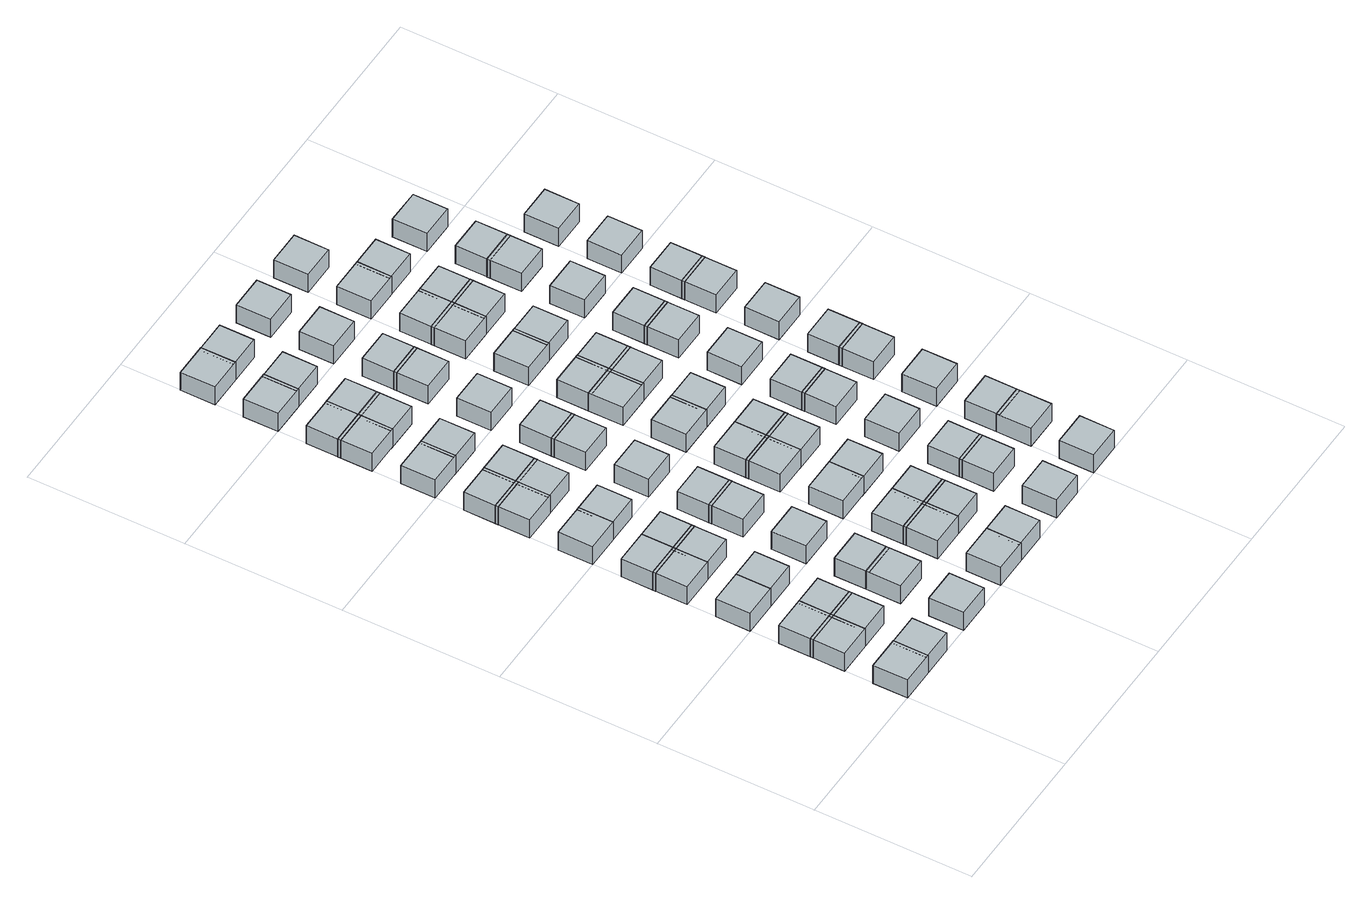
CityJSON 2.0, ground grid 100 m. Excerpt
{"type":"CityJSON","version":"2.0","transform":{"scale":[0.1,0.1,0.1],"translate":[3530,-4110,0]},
"CityObjects":{
"object1":{"type":"GenericCityObject","geometry":[{"type":"Solid","lod":"1","boundaries":[[[[0,1,2,3]],[[4,5,1,0]],[[5,6,2,1]],[[6,7,3,2]],[[7,4,0,3]],[[7,6,5,4]]]]}]},
"object2":{"type":"GenericCityObject","geometry":[{"type":"Solid","lod":"1","boundaries":[[[[8,9,10,11]],[[12,13,9,8]],[[13,14,10,9]],[[14,15,11,10]],[[15,12,8,11]],[[15,14,13,12]]]]}]},
"object3":{"type":"GenericCityObject","geometry":[{"type":"Solid","lod":"1","boundaries":[[[[16,17,18,19]],[[20,21,17,16]],[[21,22,18,17]],[[22,23,19,18]],[[23,20,16,19]],[[23,22,21,20]]]]}]},
"object4":{"type":"GenericCityObject","geometry":[{"type":"Solid","lod":"1","boundaries":[[[[24,25,26,27]],[[28,29,25,24]],[[29,30,26,25]],[[30,31,27,26]],[[31,28,24,27]],[[31,30,29,28]]]]}]},
"object5":{"type":"GenericCityObject","geometry":[{"type":"Solid","lod":"1","boundaries":[[[[32,33,34,35]],[[36,37,33,32]],[[37,38,34,33]],[[38,39,35,34]],[[39,36,32,35]],[[39,38,37,36]]]]}]},
"object6":{"type":"GenericCityObject","geometry":[{"type":"Solid","lod":"1","boundaries":[[[[40,41,42,43]],[[44,45,41,40]],[[45,46,42,41]],[[46,47,43,42]],[[47,44,40,43]],[[47,46,45,44]]]]}]},
"object7":{"type":"GenericCityObject","geometry":[{"type":"Solid","lod":"1","boundaries":[[[[48,49,50,51]],[[52,53,49,48]],[[53,54,50,49]],[[54,55,51,50]],[[55,52,48,51]],[[55,54,53,52]]]]}]},
"object8":{"type":"GenericCityObject","geometry":[{"type":"Solid","lod":"1","boundaries":[[[[56,57,58,59]],[[60,61,57,56]],[[61,62,58,57]],[[62,63,59,58]],[[63,60,56,59]],[[63,62,61,60]]]]}]},
"object9":{"type":"GenericCityObject","geometry":[{"type":"Solid","lod":"1","boundaries":[[[[64,65,66,67]],[[68,69,65,64]],[[69,70,66,65]],[[70,71,67,66]],[[71,68,64,67]],[[71,70,69,68]]]]}]},
"object10":{"type":"GenericCityObject","geometry":[{"type":"Solid","lod":"1","boundaries":[[[[72,73,74,75]],[[76,77,73,72]],[[77,78,74,73]],[[78,79,75,74]],[[79,76,72,75]],[[79,78,77,76]]]]}]},
"object11":{"type":"GenericCityObject","geometry":[{"type":"Solid","lod":"1","boundaries":[[[[80,81,82,83]],[[84,85,81,80]],[[85,86,82,81]],[[86,87,83,82]],[[87,84,80,83]],[[87,86,85,84]]]]}]},
"object12":{"type":"GenericCityObject","geometry":[{"type":"Solid","lod":"1","boundaries":[[[[88,89,90,91]],[[92,93,89,88]],[[93,94,90,89]],[[94,95,91,90]],[[95,92,88,91]],[[95,94,93,92]]]]}]},
"object13":{"type":"GenericCityObject","geometry":[{"type":"Solid","lod":"1","boundaries":[[[[96,97,98,99]],[[100,101,97,96]],[[101,102,98,97]],[[102,103,99,98]],[[103,100,96,99]],[[103,102,101,100]]]]}]},
"object14":{"type":"GenericCityObject","geometry":[{"type":"Solid","lod":"1","boundaries":[[[[104,105,106,107]],[[108,109,105,104]],[[109,110,106,105]],[[110,111,107,106]],[[111,108,104,107]],[[111,110,109,108]]]]}]},
"object15":{"type":"GenericCityObject","geometry":[{"type":"Solid","lod":"1","boundaries":[[[[112,113,114,115]],[[116,117,113,112]],[[117,118,114,113]],[[118,119,115,114]],[[119,116,112,115]],[[119,118,117,116]]]]}]},
"object16":{"type":"GenericCityObject","geometry":[{"type":"Solid","lod":"1","boundaries":[[[[120,121,122,123]],[[124,125,121,120]],[[125,126,122,121]],[[126,127,123,122]],[[127,124,120,123]],[[127,126,125,124]]]]}]},
"object17":{"type":"GenericCityObject","geometry":[{"type":"Solid","lod":"1","boundaries":[[[[128,129,130,131]],[[132,133,129,128]],[[133,134,130,129]],[[134,135,131,130]],[[135,132,128,131]],[[135,134,133,132]]]]}]},
"object18":{"type":"GenericCityObject","geometry":[{"type":"Solid","lod":"1","boundaries":[[[[136,137,138,139]],[[140,141,137,136]],[[141,142,138,137]],[[142,143,139,138]],[[143,140,136,139]],[[143,142,141,140]]]]}]},
"object19":{"type":"GenericCityObject","geometry":[{"type":"Solid","lod":"1","boundaries":[[[[144,145,146,147]],[[148,149,145,144]],[[149,150,146,145]],[[150,151,147,146]],[[151,148,144,147]],[[151,150,149,148]]]]}]},
"object20":{"type":"GenericCityObject","geometry":[{"type":"Solid","lod":"1","boundaries":[[[[152,153,154,155]],[[156,157,153,152]],[[157,158,154,153]],[[158,159,155,154]],[[159,156,152,155]],[[159,158,157,156]]]]}]},
"object21":{"type":"GenericCityObject","geometry":[{"type":"Solid","lod":"1","boundaries":[[[[160,161,162,163]],[[164,165,161,160]],[[165,166,162,161]],[[166,167,163,162]],[[167,164,160,163]],[[167,166,165,164]]]]}]},
"object22":{"type":"GenericCityObject","geometry":[{"type":"Solid","lod":"1","boundaries":[[[[168,169,170,171]],[[172,173,169,168]],[[173,174,170,169]],[[174,175,171,170]],[[175,172,168,171]],[[175,174,173,172]]]]}]},
"object23":{"type":"GenericCityObject","geometry":[{"type":"Solid","lod":"1","boundaries":[[[[176,177,178,179]],[[180,181,177,176]],[[181,182,178,177]],[[182,183,179,178]],[[183,180,176,179]],[[183,182,181,180]]]]}]},
"object24":{"type":"GenericCityObject","geometry":[{"type":"Solid","lod":"1","boundaries":[[[[184,185,186,187]],[[188,189,185,184]],[[189,190,186,185]],[[190,191,187,186]],[[191,188,184,187]],[[191,190,189,188]]]]}]},
"object25":{"type":"GenericCityObject","geometry":[{"type":"Solid","lod":"1","boundaries":[[[[192,193,194,195]],[[196,197,193,192]],[[197,198,194,193]],[[198,199,195,194]],[[199,196,192,195]],[[199,198,197,196]]]]}]},
"object26":{"type":"GenericCityObject","geometry":[{"type":"Solid","lod":"1","boundaries":[[[[200,201,202,203]],[[204,205,201,200]],[[205,206,202,201]],[[206,207,203,202]],[[207,204,200,203]],[[207,206,205,204]]]]}]},
"object27":{"type":"GenericCityObject","geometry":[{"type":"Solid","lod":"1","boundaries":[[[[208,209,210,211]],[[212,213,209,208]],[[213,214,210,209]],[[214,215,211,210]],[[215,212,208,211]],[[215,214,213,212]]]]}]},
"object28":{"type":"GenericCityObject","geometry":[{"type":"Solid","lod":"1","boundaries":[[[[216,217,218,219]],[[220,221,217,216]],[[221,222,218,217]],[[222,223,219,218]],[[223,220,216,219]],[[223,222,221,220]]]]}]},
"object29":{"type":"GenericCityObject","geometry":[{"type":"Solid","lod":"1","boundaries":[[[[224,225,226,227]],[[228,229,225,224]],[[229,230,226,225]],[[230,231,227,226]],[[231,228,224,227]],[[231,230,229,228]]]]}]},
"object30":{"type":"GenericCityObject","geometry":[{"type":"Solid","lod":"1","boundaries":[[[[232,233,234,235]],[[236,237,233,232]],[[237,238,234,233]],[[238,239,235,234]],[[239,236,232,235]],[[239,238,237,236]]]]}]},
"object31":{"type":"GenericCityObject","geometry":[{"type":"Solid","lod":"1","boundaries":[[[[240,241,242,243]],[[244,245,241,240]],[[245,246,242,241]],[[246,247,243,242]],[[247,244,240,243]],[[247,246,245,244]]]]}]},
"object32":{"type":"GenericCityObject","geometry":[{"type":"Solid","lod":"1","boundaries":[[[[248,249,250,251]],[[252,253,249,248]],[[253,254,250,249]],[[254,255,251,250]],[[255,252,248,251]],[[255,254,253,252]]]]}]},
"object33":{"type":"GenericCityObject","geometry":[{"type":"Solid","lod":"1","boundaries":[[[[256,257,258,259]],[[260,261,257,256]],[[261,262,258,257]],[[262,263,259,258]],[[263,260,256,259]],[[263,262,261,260]]]]}]},
"object34":{"type":"GenericCityObject","geometry":[{"type":"Solid","lod":"1","boundaries":[[[[264,265,266,267]],[[268,269,265,264]],[[269,270,266,265]],[[270,271,267,266]],[[271,268,264,267]],[[271,270,269,268]]]]}]},
"object35":{"type":"GenericCityObject","geometry":[{"type":"Solid","lod":"1","boundaries":[[[[272,273,274,275]],[[276,277,273,272]],[[277,278,274,273]],[[278,279,275,274]],[[279,276,272,275]],[[279,278,277,276]]]]}]},
"object36":{"type":"GenericCityObject","geometry":[{"type":"Solid","lod":"1","boundaries":[[[[280,281,282,283]],[[284,285,281,280]],[[285,286,282,281]],[[286,287,283,282]],[[287,284,280,283]],[[287,286,285,284]]]]}]},
"object37":{"type":"GenericCityObject","geometry":[{"type":"Solid","lod":"1","boundaries":[[[[288,289,290,291]],[[292,293,289,288]],[[293,294,290,289]],[[294,295,291,290]],[[295,292,288,291]],[[295,294,293,292]]]]}]},
"object38":{"type":"GenericCityObject","geometry":[{"type":"Solid","lod":"1","boundaries":[[[[296,297,298,299]],[[300,301,297,296]],[[301,302,298,297]],[[302,303,299,298]],[[303,300,296,299]],[[303,302,301,300]]]]}]},
"object39":{"type":"GenericCityObject","geometry":[{"type":"Solid","lod":"1","boundaries":[[[[304,305,306,307]],[[308,309,305,304]],[[309,310,306,305]],[[310,311,307,306]],[[311,308,304,307]],[[311,310,309,308]]]]}]},
"object40":{"type":"GenericCityObject","geometry":[{"type":"Solid","lod":"1","boundaries":[[[[312,313,314,315]],[[316,317,313,312]],[[317,318,314,313]],[[318,319,315,314]],[[319,316,312,315]],[[319,318,317,316]]]]}]},
"object41":{"type":"GenericCityObject","geometry":[{"type":"Solid","lod":"1","boundaries":[[[[320,321,322,323]],[[324,325,321,320]],[[325,326,322,321]],[[326,327,323,322]],[[327,324,320,323]],[[327,326,325,324]]]]}]},
"object42":{"type":"GenericCityObject","geometry":[{"type":"Solid","lod":"1","boundaries":[[[[328,329,330,331]],[[332,333,329,328]],[[333,334,330,329]],[[334,335,331,330]],[[335,332,328,331]],[[335,334,333,332]]]]}]},
"object43":{"type":"GenericCityObject","geometry":[{"type":"Solid","lod":"1","boundaries":[[[[336,337,338,339]],[[340,341,337,336]],[[341,342,338,337]],[[342,343,339,338]],[[343,340,336,339]],[[343,342,341,340]]]]}]},
"object44":{"type":"GenericCityObject","geometry":[{"type":"Solid","lod":"1","boundaries":[[[[344,345,346,347]],[[348,349,345,344]],[[349,350,346,345]],[[350,351,347,346]],[[351,348,344,347]],[[351,350,349,348]]]]}]},
"object45":{"type":"GenericCityObject","geometry":[{"type":"Solid","lod":"1","boundaries":[[[[352,353,354,355]],[[356,357,353,352]],[[357,358,354,353]],[[358,359,355,354]],[[359,356,352,355]],[[359,358,357,356]]]]}]},
"object46":{"type":"GenericCityObject","geometry":[{"type":"Solid","lod":"1","boundaries":[[[[360,361,362,363]],[[364,365,361,360]],[[365,366,362,361]],[[366,367,363,362]],[[367,364,360,363]],[[367,366,365,364]]]]}]},
"object47":{"type":"GenericCityObject","geometry":[{"type":"Solid","lod":"1","boundaries":[[[[368,369,370,371]],[[372,373,369,368]],[[373,374,370,369]],[[374,375,371,370]],[[375,372,368,371]],[[375,374,373,372]]]]}]},
"object48":{"type":"GenericCityObject","geometry":[{"type":"Solid","lod":"1","boundaries":[[[[376,377,378,379]],[[380,381,377,376]],[[381,382,378,377]],[[382,383,379,378]],[[383,380,376,379]],[[383,382,381,380]]]]}]},
"object49":{"type":"GenericCityObject","geometry":[{"type":"Solid","lod":"1","boundaries":[[[[384,385,386,387]],[[388,389,385,384]],[[389,390,386,385]],[[390,391,387,386]],[[391,388,384,387]],[[391,390,389,388]]]]}]},
"object50":{"type":"GenericCityObject","geometry":[{"type":"Solid","lod":"1","boundaries":[[[[392,393,394,395]],[[396,397,393,392]],[[397,398,394,393]],[[398,399,395,394]],[[399,396,392,395]],[[399,398,397,396]]]]}]},
"object51":{"type":"GenericCityObject","geometry":[{"type":"Solid","lod":"1","boundaries":[[[[400,401,402,403]],[[404,405,401,400]],[[405,406,402,401]],[[406,407,403,402]],[[407,404,400,403]],[[407,406,405,404]]]]}]},
"object52":{"type":"GenericCityObject","geometry":[{"type":"Solid","lod":"1","boundaries":[[[[408,409,410,411]],[[412,413,409,408]],[[413,414,410,409]],[[414,415,411,410]],[[415,412,408,411]],[[415,414,413,412]]]]}]},
"object53":{"type":"GenericCityObject","geometry":[{"type":"Solid","lod":"1","boundaries":[[[[416,417,418,419]],[[420,421,417,416]],[[421,422,418,417]],[[422,423,419,418]],[[423,420,416,419]],[[423,422,421,420]]]]}]},
"object54":{"type":"GenericCityObject","geometry":[{"type":"Solid","lod":"1","boundaries":[[[[424,425,426,427]],[[428,429,425,424]],[[429,430,426,425]],[[430,431,427,426]],[[431,428,424,427]],[[431,430,429,428]]]]}]},
"object55":{"type":"GenericCityObject","geometry":[{"type":"Solid","lod":"1","boundaries":[[[[432,433,434,435]],[[436,437,433,432]],[[437,438,434,433]],[[438,439,435,434]],[[439,436,432,435]],[[439,438,437,436]]]]}]},
"object56":{"type":"GenericCityObject","geometry":[{"type":"Solid","lod":"1","boundaries":[[[[440,441,442,443]],[[444,445,441,440]],[[445,446,442,441]],[[446,447,443,442]],[[447,444,440,443]],[[447,446,445,444]]]]}]},
"object57":{"type":"GenericCityObject","geometry":[{"type":"Solid","lod":"1","boundaries":[[[[448,449,450,451]],[[452,453,449,448]],[[453,454,450,449]],[[454,455,451,450]],[[455,452,448,451]],[[455,454,453,452]]]]}]},
"object58":{"type":"GenericCityObject","geometry":[{"type":"Solid","lod":"1","boundaries":[[[[456,457,458,459]],[[460,461,457,456]],[[461,462,458,457]],[[462,463,459,458]],[[463,460,456,459]],[[463,462,461,460]]]]}]},
"object59":{"type":"GenericCityObject","geometry":[{"type":"Solid","lod":"1","boundaries":[[[[464,465,466,467]],[[468,469,465,464]],[[469,470,466,465]],[[470,471,467,466]],[[471,468,464,467]],[[471,470,469,468]]]]}]},
"object60":{"type":"GenericCityObject","geometry":[{"type":"Solid","lod":"1","boundaries":[[[[472,473,474,475]],[[476,477,473,472]],[[477,478,474,473]],[[478,479,475,474]],[[479,476,472,475]],[[479,478,477,476]]]]}]},
"object61":{"type":"GenericCityObject","geometry":[{"type":"Solid","lod":"1","boundaries":[[[[480,481,482,483]],[[484,485,481,480]],[[485,486,482,481]],[[486,487,483,482]],[[487,484,480,483]],[[487,486,485,484]]]]}]},
"object62":{"type":"GenericCityObject","geometry":[{"type":"Solid","lod":"1","boundaries":[[[[488,489,490,491]],[[492,493,489,488]],[[493,494,490,489]],[[494,495,491,490]],[[495,492,488,491]],[[495,494,493,492]]]]}]},
"object63":{"type":"GenericCityObject","geometry":[{"type":"Solid","lod":"1","boundaries":[[[[496,497,498,499]],[[500,501,497,496]],[[501,502,498,497]],[[502,503,499,498]],[[503,500,496,499]],[[503,502,501,500]]]]}]},
"object64":{"type":"GenericCityObject","geometry":[{"type":"Solid","lod":"1","boundaries":[[[[504,505,506,507]],[[508,509,505,504]],[[509,510,506,505]],[[510,511,507,506]],[[511,508,504,507]],[[511,510,509,508]]]]}]},
"object65":{"type":"GenericCityObject","geometry":[{"type":"Solid","lod":"1","boundaries":[[[[512,513,514,515]],[[516,517,513,512]],[[517,518,514,513]],[[518,519,515,514]],[[519,516,512,515]],[[519,518,517,516]]]]}]},
"object66":{"type":"GenericCityObject","geometry":[{"type":"Solid","lod":"1","boundaries":[[[[520,521,522,523]],[[524,525,521,520]],[[525,526,522,521]],[[526,527,523,522]],[[527,524,520,523]],[[527,526,525,524]]]]}]},
"object67":{"type":"GenericCityObject","geometry":[{"type":"Solid","lod":"1","boundaries":[[[[528,529,530,531]],[[532,533,529,528]],[[533,534,530,529]],[[534,535,531,530]],[[535,532,528,531]],[[535,534,533,532]]]]}]},
"object68":{"type":"GenericCityObject","geometry":[{"type":"Solid","lod":"1","boundaries":[[[[536,537,538,539]],[[540,541,537,536]],[[541,542,538,537]],[[542,543,539,538]],[[543,540,536,539]],[[543,542,541,540]]]]}]},
"object69":{"type":"GenericCityObject","geometry":[{"type":"Solid","lod":"1","boundaries":[[[[544,545,546,547]],[[548,549,545,544]],[[549,550,546,545]],[[550,551,547,546]],[[551,548,544,547]],[[551,550,549,548]]]]}]},
"object70":{"type":"GenericCityObject","geometry":[{"type":"Solid","lod":"1","boundaries":[[[[552,553,554,555]],[[556,557,553,552]],[[557,558,554,553]],[[558,559,555,554]],[[559,556,552,555]],[[559,558,557,556]]]]}]},
"object71":{"type":"GenericCityObject","geometry":[{"type":"Solid","lod":"1","boundaries":[[[[560,561,562,563]],[[564,565,561,560]],[[565,566,562,561]],[[566,567,563,562]],[[567,564,560,563]],[[567,566,565,564]]]]}]},
"object72":{"type":"GenericCityObject","geometry":[{"type":"Solid","lod":"1","boundaries":[[[[568,569,570,571]],[[572,573,569,568]],[[573,574,570,569]],[[574,575,571,570]],[[575,572,568,571]],[[575,574,573,572]]]]}]},
"object73":{"type":"GenericCityObject","geometry":[{"type":"Solid","lod":"1","boundaries":[[[[576,577,578,579]],[[580,581,577,576]],[[581,582,578,577]],[[582,583,579,578]],[[583,580,576,579]],[[583,582,581,580]]]]}]},
"object74":{"type":"GenericCityObject","geometry":[{"type":"Solid","lod":"1","boundaries":[[[[584,585,586,587]],[[588,589,585,584]],[[589,590,586,585]],[[590,591,587,586]],[[591,588,584,587]],[[591,590,589,588]]]]}]},
"object75":{"type":"GenericCityObject","geometry":[{"type":"Solid","lod":"1","boundaries":[[[[592,593,594,595]],[[596,597,593,592]],[[597,598,594,593]],[[598,599,595,594]],[[599,596,592,595]],[[599,598,597,596]]]]}]},
"object76":{"type":"GenericCityObject","geometry":[{"type":"Solid","lod":"1","boundaries":[[[[600,601,602,603]],[[604,605,601,600]],[[605,606,602,601]],[[606,607,603,602]],[[607,604,600,603]],[[607,606,605,604]]]]}]},
"object77":{"type":"GenericCityObject","geometry":[{"type":"Solid","lod":"1","boundaries":[[[[608,609,610,611]],[[612,613,609,608]],[[613,614,610,609]],[[614,615,611,610]],[[615,612,608,611]],[[615,614,613,612]]]]}]},
"object78":{"type":"GenericCityObject","geometry":[{"type":"Solid","lod":"1","boundaries":[[[[616,617,618,619]],[[620,621,617,616]],[[621,622,618,617]],[[622,623,619,618]],[[623,620,616,619]],[[623,622,621,620]]]]}]},
"object79":{"type":"GenericCityObject","geometry":[{"type":"Solid","lod":"1","boundaries":[[[[624,625,626,627]],[[628,629,625,624]],[[629,630,626,625]],[[630,631,627,626]],[[631,628,624,627]],[[631,630,629,628]]]]}]},
"object80":{"type":"GenericCityObject","geometry":[{"type":"Solid","lod":"1","boundaries":[[[[632,633,634,635]],[[636,637,633,632]],[[637,638,634,633]],[[638,639,635,634]],[[639,636,632,635]],[[639,638,637,636]]]]}]},
"object81":{"type":"GenericCityObject","geometry":[{"type":"Solid","lod":"1","boundaries":[[[[640,641,642,643]],[[644,645,641,640]],[[645,646,642,641]],[[646,647,643,642]],[[647,644,640,643]],[[647,646,645,644]]]]}]},
"object82":{"type":"GenericCityObject","geometry":[{"type":"Solid","lod":"1","boundaries":[[[[648,649,650,651]],[[652,653,649,648]],[[653,654,650,649]],[[654,655,651,650]],[[655,652,648,651]],[[655,654,653,652]]]]}]},
"object83":{"type":"GenericCityObject","geometry":[{"type":"Solid","lod":"1","boundaries":[[[[656,657,658,659]],[[660,661,657,656]],[[661,662,658,657]],[[662,663,659,658]],[[663,660,656,659]],[[663,662,661,660]]]]}]},
"object84":{"type":"GenericCityObject","geometry":[{"type":"Solid","lod":"1","boundaries":[[[[664,665,666,667]],[[668,669,665,664]],[[669,670,666,665]],[[670,671,667,666]],[[671,668,664,667]],[[671,670,669,668]]]]}]},
"object85":{"type":"GenericCityObject","geometry":[{"type":"Solid","lod":"1","boundaries":[[[[672,673,674,675]],[[676,677,673,672]],[[677,678,674,673]],[[678,679,675,674]],[[679,676,672,675]],[[679,678,677,676]]]]}]},
"object86":{"type":"GenericCityObject","geometry":[{"type":"Solid","lod":"1","boundaries":[[[[680,681,682,683]],[[684,685,681,680]],[[685,686,682,681]],[[686,687,683,682]],[[687,684,680,683]],[[687,686,685,684]]]]}]},
"object87":{"type":"GenericCityObject","geometry":[{"type":"Solid","lod":"1","boundaries":[[[[688,689,690,691]],[[692,693,689,688]],[[693,694,690,689]],[[694,695,691,690]],[[695,692,688,691]],[[695,694,693,692]]]]}]},
"object88":{"type":"GenericCityObject","geometry":[{"type":"Solid","lod":"1","boundaries":[[[[696,697,698,699]],[[700,701,697,696]],[[701,702,698,697]],[[702,703,699,698]],[[703,700,696,699]],[[703,702,701,700]]]]}]},
"object89":{"type":"GenericCityObject","geometry":[{"type":"Solid","lod":"1","boundaries":[[[[704,705,706,707]],[[708,709,705,704]],[[709,710,706,705]],[[710,711,707,706]],[[711,708,704,707]],[[711,710,709,708]]]]}]},
"object90":{"type":"GenericCityObject","geometry":[{"type":"Solid","lod":"1","boundaries":[[[[712,713,714,715]],[[716,717,713,712]],[[717,718,714,713]],[[718,719,715,714]],[[719,716,712,715]],[[719,718,717,716]]]]}]},
"object91":{"type":"GenericCityObject","geometry":[{"type":"Solid","lod":"1","boundaries":[[[[720,721,722,723]],[[724,725,721,720]],[[725,726,722,721]],[[726,727,723,722]],[[727,724,720,723]],[[727,726,725,724]]]]}]},
"object92":{"type":"GenericCityObject","geometry":[{"type":"Solid","lod":"1","boundaries":[[[[728,729,730,731]],[[732,733,729,728]],[[733,734,730,729]],[[734,735,731,730]],[[735,732,728,731]],[[735,734,733,732]]]]}]},
"object93":{"type":"GenericCityObject","geometry":[{"type":"Solid","lod":"1","boundaries":[[[[736,737,738,739]],[[740,741,737,736]],[[741,742,738,737]],[[742,743,739,738]],[[743,740,736,739]],[[743,742,741,740]]]]}]}
},
"vertices":[
[0,0,0],[220,0,0],[220,220,0],[0,220,0],[0,0,140],[220,0,140],[220,220,140],[0,220,140],
[0,400,0],[220,400,0],[220,620,0],[0,620,0],[0,400,140],[220,400,140],[220,620,140],[0,620,140],
[0,600,0],[220,600,0],[220,820,0],[0,820,0],[0,600,140],[220,600,140],[220,820,140],[0,820,140],
[200,0,0],[420,0,0],[420,220,0],[200,220,0],[200,0,140],[420,0,140],[420,220,140],[200,220,140],
[0,1000,0],[220,1000,0],[220,1220,0],[0,1220,0],[0,1000,140],[220,1000,140],[220,1220,140],[0,1220,140],
[200,400,0],[420,400,0],[420,620,0],[200,620,0],[200,400,140],[420,400,140],[420,620,140],[200,620,140],
[200,600,0],[420,600,0],[420,820,0],[200,820,0],[200,600,140],[420,600,140],[420,820,140],[200,820,140],
[0,1400,0],[220,1400,0],[220,1620,0],[0,1620,0],[0,1400,140],[220,1400,140],[220,1620,140],[0,1620,140],
[0,1600,0],[220,1600,0],[220,1820,0],[0,1820,0],[0,1600,140],[220,1600,140],[220,1820,140],[0,1820,140],
[200,1000,0],[420,1000,0],[420,1220,0],[200,1220,0],[200,1000,140],[420,1000,140],[420,1220,140],[200,1220,140],
[0,2000,0],[220,2000,0],[220,2220,0],[0,2220,0],[0,2000,140],[220,2000,140],[220,2220,140],[0,2220,140],
[600,0,0],[820,0,0],[820,220,0],[600,220,0],[600,0,140],[820,0,140],[820,220,140],[600,220,140],
[200,1400,0],[420,1400,0],[420,1620,0],[200,1620,0],[200,1400,140],[420,1400,140],[420,1620,140],[200,1620,140],
[200,1600,0],[420,1600,0],[420,1820,0],[200,1820,0],[200,1600,140],[420,1600,140],[420,1820,140],[200,1820,140],
[0,2400,0],[220,2400,0],[220,2620,0],[0,2620,0],[0,2400,140],[220,2400,140],[220,2620,140],[0,2620,140],
[600,400,0],[820,400,0],[820,620,0],[600,620,0],[600,400,140],[820,400,140],[820,620,140],[600,620,140],
[0,2600,0],[220,2600,0],[220,2820,0],[0,2820,0],[0,2600,140],[220,2600,140],[220,2820,140],[0,2820,140],
[600,600,0],[820,600,0],[820,820,0],[600,820,0],[600,600,140],[820,600,140],[820,820,140],[600,820,140],
[200,2000,0],[420,2000,0],[420,2220,0],[200,2220,0],[200,2000,140],[420,2000,140],[420,2220,140],[200,2220,140],
[0,3000,0],[220,3000,0],[220,3220,0],[0,3220,0],[0,3000,140],[220,3000,140],[220,3220,140],[0,3220,140],
[600,1000,0],[820,1000,0],[820,1220,0],[600,1220,0],[600,1000,140],[820,1000,140],[820,1220,140],[600,1220,140],
[200,2400,0],[420,2400,0],[420,2620,0],[200,2620,0],[200,2400,140],[420,2400,140],[420,2620,140],[200,2620,140],
[200,2600,0],[420,2600,0],[420,2820,0],[200,2820,0],[200,2600,140],[420,2600,140],[420,2820,140],[200,2820,140],
[1000,0,0],[1220,0,0],[1220,220,0],[1000,220,0],[1000,0,140],[1220,0,140],[1220,220,140],[1000,220,140],
[0,3400,0],[220,3400,0],[220,3620,0],[0,3620,0],[0,3400,140],[220,3400,140],[220,3620,140],[0,3620,140],
[600,1400,0],[820,1400,0],[820,1620,0],[600,1620,0],[600,1400,140],[820,1400,140],[820,1620,140],[600,1620,140],
[0,3600,0],[220,3600,0],[220,3820,0],[0,3820,0],[0,3600,140],[220,3600,140],[220,3820,140],[0,3820,140],
[600,1600,0],[820,1600,0],[820,1820,0],[600,1820,0],[600,1600,140],[820,1600,140],[820,1820,140],[600,1820,140],
[200,3000,0],[420,3000,0],[420,3220,0],[200,3220,0],[200,3000,140],[420,3000,140],[420,3220,140],[200,3220,140],
[1000,400,0],[1220,400,0],[1220,620,0],[1000,620,0],[1000,400,140],[1220,400,140],[1220,620,140],[1000,620,140],
[1000,600,0],[1220,600,0],[1220,820,0],[1000,820,0],[1000,600,140],[1220,600,140],[1220,820,140],[1000,820,140],
[0,4000,0],[220,4000,0],[220,4220,0],[0,4220,0],[0,4000,140],[220,4000,140],[220,4220,140],[0,4220,140],
[600,2000,0],[820,2000,0],[820,2220,0],[600,2220,0],[600,2000,140],[820,2000,140],[820,2220,140],[600,2220,140],
[1200,0,0],[1420,0,0],[1420,220,0],[1200,220,0],[1200,0,140],[1420,0,140],[1420,220,140],[1200,220,140],
[200,3400,0],[420,3400,0],[420,3620,0],[200,3620,0],[200,3400,140],[420,3400,140],[420,3620,140],[200,3620,140],
[200,3600,0],[420,3600,0],[420,3820,0],[200,3820,0],[200,3600,140],[420,3600,140],[420,3820,140],[200,3820,140],
[1000,1000,0],[1220,1000,0],[1220,1220,0],[1000,1220,0],[1000,1000,140],[1220,1000,140],[1220,1220,140],[1000,1220,140],
[0,4400,0],[220,4400,0],[220,4620,0],[0,4620,0],[0,4400,140],[220,4400,140],[220,4620,140],[0,4620,140],
[600,2400,0],[820,2400,0],[820,2620,0],[600,2620,0],[600,2400,140],[820,2400,140],[820,2620,140],[600,2620,140],
[1200,400,0],[1420,400,0],[1420,620,0],[1200,620,0],[1200,400,140],[1420,400,140],[1420,620,140],[1200,620,140],
[600,2600,0],[820,2600,0],[820,2820,0],[600,2820,0],[600,2600,140],[820,2600,140],[820,2820,140],[600,2820,140],
[1200,600,0],[1420,600,0],[1420,820,0],[1200,820,0],[1200,600,140],[1420,600,140],[1420,820,140],[1200,820,140],
[200,4000,0],[420,4000,0],[420,4220,0],[200,4220,0],[200,4000,140],[420,4000,140],[420,4220,140],[200,4220,140],
[1000,1400,0],[1220,1400,0],[1220,1620,0],[1000,1620,0],[1000,1400,140],[1220,1400,140],[1220,1620,140],[1000,1620,140],
[1000,1600,0],[1220,1600,0],[1220,1820,0],[1000,1820,0],[1000,1600,140],[1220,1600,140],[1220,1820,140],[1000,1820,140],
[600,3000,0],[820,3000,0],[820,3220,0],[600,3220,0],[600,3000,140],[820,3000,140],[820,3220,140],[600,3220,140],
[1200,1000,0],[1420,1000,0],[1420,1220,0],[1200,1220,0],[1200,1000,140],[1420,1000,140],[1420,1220,140],[1200,1220,140],
[200,4400,0],[420,4400,0],[420,4620,0],[200,4620,0],[200,4400,140],[420,4400,140],[420,4620,140],[200,4620,140],
[1000,2000,0],[1220,2000,0],[1220,2220,0],[1000,2220,0],[1000,2000,140],[1220,2000,140],[1220,2220,140],[1000,2220,140],
[1600,0,0],[1820,0,0],[1820,220,0],[1600,220,0],[1600,0,140],[1820,0,140],[1820,220,140],[1600,220,140],
[600,3400,0],[820,3400,0],[820,3620,0],[600,3620,0],[600,3400,140],[820,3400,140],[820,3620,140],[600,3620,140],
[1200,1400,0],[1420,1400,0],[1420,1620,0],[1200,1620,0],[1200,1400,140],[1420,1400,140],[1420,1620,140],[1200,1620,140],
[600,3600,0],[820,3600,0],[820,3820,0],[600,3820,0],[600,3600,140],[820,3600,140],[820,3820,140],[600,3820,140],
[1200,1600,0],[1420,1600,0],[1420,1820,0],[1200,1820,0],[1200,1600,140],[1420,1600,140],[1420,1820,140],[1200,1820,140],
[1000,2400,0],[1220,2400,0],[1220,2620,0],[1000,2620,0],[1000,2400,140],[1220,2400,140],[1220,2620,140],[1000,2620,140],
[1600,400,0],[1820,400,0],[1820,620,0],[1600,620,0],[1600,400,140],[1820,400,140],[1820,620,140],[1600,620,140],
[1000,2600,0],[1220,2600,0],[1220,2820,0],[1000,2820,0],[1000,2600,140],[1220,2600,140],[1220,2820,140],[1000,2820,140],
[1600,600,0],[1820,600,0],[1820,820,0],[1600,820,0],[1600,600,140],[1820,600,140],[1820,820,140],[1600,820,140],
[600,4000,0],[820,4000,0],[820,4220,0],[600,4220,0],[600,4000,140],[820,4000,140],[820,4220,140],[600,4220,140],
[1200,2000,0],[1420,2000,0],[1420,2220,0],[1200,2220,0],[1200,2000,140],[1420,2000,140],[1420,2220,140],[1200,2220,140],
[1000,3000,0],[1220,3000,0],[1220,3220,0],[1000,3220,0],[1000,3000,140],[1220,3000,140],[1220,3220,140],[1000,3220,140],
[1600,1000,0],[1820,1000,0],[1820,1220,0],[1600,1220,0],[1600,1000,140],[1820,1000,140],[1820,1220,140],[1600,1220,140],
[600,4400,0],[820,4400,0],[820,4620,0],[600,4620,0],[600,4400,140],[820,4400,140],[820,4620,140],[600,4620,140],
[1200,2400,0],[1420,2400,0],[1420,2620,0],[1200,2620,0],[1200,2400,140],[1420,2400,140],[1420,2620,140],[1200,2620,140],
[1200,2600,0],[1420,2600,0],[1420,2820,0],[1200,2820,0],[1200,2600,140],[1420,2600,140],[1420,2820,140],[1200,2820,140],
[2000,0,0],[2220,0,0],[2220,220,0],[2000,220,0],[2000,0,140],[2220,0,140],[2220,220,140],[2000,220,140],
[1000,3400,0],[1220,3400,0],[1220,3620,0],[1000,3620,0],[1000,3400,140],[1220,3400,140],[1220,3620,140],[1000,3620,140],
[1600,1400,0],[1820,1400,0],[1820,1620,0],[1600,1620,0],[1600,1400,140],[1820,1400,140],[1820,1620,140],[1600,1620,140],
[1000,3600,0],[1220,3600,0],[1220,3820,0],[1000,3820,0],[1000,3600,140],[1220,3600,140],[1220,3820,140],[1000,3820,140],
[1600,1600,0],[1820,1600,0],[1820,1820,0],[1600,1820,0],[1600,1600,140],[1820,1600,140],[1820,1820,140],[1600,1820,140],
[1200,3000,0],[1420,3000,0],[1420,3220,0],[1200,3220,0],[1200,3000,140],[1420,3000,140],[1420,3220,140],[1200,3220,140],
[2000,400,0],[2220,400,0],[2220,620,0],[2000,620,0],[2000,400,140],[2220,400,140],[2220,620,140],[2000,620,140],
[2000,600,0],[2220,600,0],[2220,820,0],[2000,820,0],[2000,600,140],[2220,600,140],[2220,820,140],[2000,820,140],
[1000,4000,0],[1220,4000,0],[1220,4220,0],[1000,4220,0],[1000,4000,140],[1220,4000,140],[1220,4220,140],[1000,4220,140],
[1600,2000,0],[1820,2000,0],[1820,2220,0],[1600,2220,0],[1600,2000,140],[1820,2000,140],[1820,2220,140],[1600,2220,140],
[1200,3400,0],[1420,3400,0],[1420,3620,0],[1200,3620,0],[1200,3400,140],[1420,3400,140],[1420,3620,140],[1200,3620,140],
[1200,3600,0],[1420,3600,0],[1420,3820,0],[1200,3820,0],[1200,3600,140],[1420,3600,140],[1420,3820,140],[1200,3820,140],
[2000,1000,0],[2220,1000,0],[2220,1220,0],[2000,1220,0],[2000,1000,140],[2220,1000,140],[2220,1220,140],[2000,1220,140],
[1000,4400,0],[1220,4400,0],[1220,4620,0],[1000,4620,0],[1000,4400,140],[1220,4400,140],[1220,4620,140],[1000,4620,140],
[1600,2400,0],[1820,2400,0],[1820,2620,0],[1600,2620,0],[1600,2400,140],[1820,2400,140],[1820,2620,140],[1600,2620,140],
[1600,2600,0],[1820,2600,0],[1820,2820,0],[1600,2820,0],[1600,2600,140],[1820,2600,140],[1820,2820,140],[1600,2820,140],
[1200,4000,0],[1420,4000,0],[1420,4220,0],[1200,4220,0],[1200,4000,140],[1420,4000,140],[1420,4220,140],[1200,4220,140],
[2000,1400,0],[2220,1400,0],[2220,1620,0],[2000,1620,0],[2000,1400,140],[2220,1400,140],[2220,1620,140],[2000,1620,140],
[2000,1600,0],[2220,1600,0],[2220,1820,0],[2000,1820,0],[2000,1600,140],[2220,1600,140],[2220,1820,140],[2000,1820,140],
[1600,3000,0],[1820,3000,0],[1820,3220,0],[1600,3220,0],[1600,3000,140],[1820,3000,140],[1820,3220,140],[1600,3220,140],
[2000,2000,0],[2220,2000,0],[2220,2220,0],[2000,2220,0],[2000,2000,140],[2220,2000,140],[2220,2220,140],[2000,2220,140],
[1600,3400,0],[1820,3400,0],[1820,3620,0],[1600,3620,0],[1600,3400,140],[1820,3400,140],[1820,3620,140],[1600,3620,140],
[1600,3600,0],[1820,3600,0],[1820,3820,0],[1600,3820,0],[1600,3600,140],[1820,3600,140],[1820,3820,140],[1600,3820,140],
[2000,2400,0],[2220,2400,0],[2220,2620,0],[2000,2620,0],[2000,2400,140],[2220,2400,140],[2220,2620,140],[2000,2620,140],
[2000,2600,0],[2220,2600,0],[2220,2820,0],[2000,2820,0],[2000,2600,140],[2220,2600,140],[2220,2820,140],[2000,2820,140],
[1600,4000,0],[1820,4000,0],[1820,4220,0],[1600,4220,0],[1600,4000,140],[1820,4000,140],[1820,4220,140],[1600,4220,140],
[2000,3000,0],[2220,3000,0],[2220,3220,0],[2000,3220,0],[2000,3000,140],[2220,3000,140],[2220,3220,140],[2000,3220,140],
[2000,3400,0],[2220,3400,0],[2220,3620,0],[2000,3620,0],[2000,3400,140],[2220,3400,140],[2220,3620,140],[2000,3620,140]
]}
